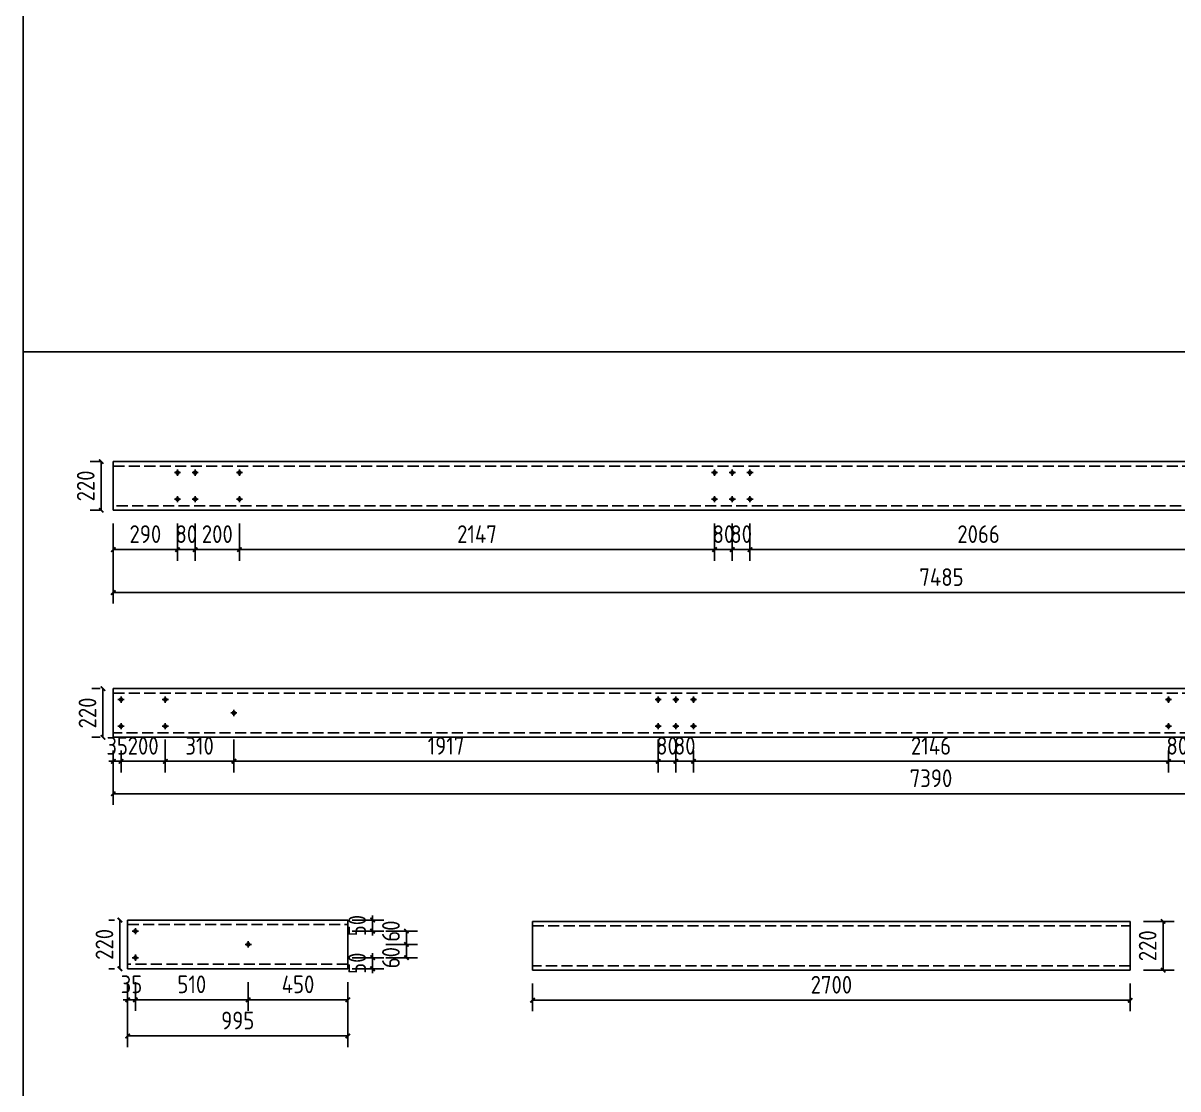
# Model space of a CAD drawing. Extents: x 810015 to 1451442, y -271755 to 145013.
# Drawn here: x 1097974 to 1124066, y 782 to 24854 of the extents above; entities that cross this region are included whole.
import ezdxf

# ---------------------------------------------------------------- set-up
doc = ezdxf.new("R2010")
doc.units = 0
doc.header["$LTSCALE"] = 1000
doc.header["$MEASUREMENT"] = 0
doc.linetypes.add('DASH', pattern=[0.35, 0.25, -0.1])
doc.styles.get("Standard").update_dxf_attribs({"font": 'gbenor.shx', "bigfont": 'gbcbig.shx'})
doc.dimstyles.get("Standard").update_dxf_attribs({"dimscale": 100, "dimtxt": 2.5, "dimasz": 1, "dimexe": 2.5, "dimexo": 3, "dimgap": 1.5, "dimtad": 1, "dimdec": 0, "dimzin": 0, "dimdsep": 46, "dimtxsty": 'Standard', "dimblk": 'ARCHTICK', "dimcen": 0.09, "dimadec": 0, "dimazin": 0, "dimtfac": 1, "dimtdec": 0, "dimtix": 1, "dimtmove": 2, "dimatfit": 3, "dimfxl": 1, "dimtolj": 1, "dimtzin": 0, "dimarcsym": 0})

# ---------------------------------------------------------------- blocks, each defined once
blk = doc.blocks.new('_ArchTick')
at = {"color": 0, "linetype": 'ByBlock', "const_width": 0.4}
blk.add_lwpolyline([(-0.5, -0.5), (0.5, 0.5)], dxfattribs=at)
blk = doc.blocks.new('*D525')
at = {"color": 0, "lineweight": -2}
for p, q in [((1100012, 13551), (1100012, 12712)), ((1101462, 13551), (1101462, 12712)), ((1100012, 12962), (1101462, 12962))]:
    blk.add_line(p, q, dxfattribs=at)
at = {"layer": 'Defpoints', "color": 0}
for p in [(1100012, 13851), (1101462, 13851), (1101462, 12962)]:
    blk.add_point(p, dxfattribs=at)
at = {"color": 0, "lineweight": -2, "xscale": 100, "yscale": 100, "zscale": 100, "rotation": 180}
blk.add_blockref('_ArchTick', (1100012, 12962), dxfattribs=at)
at = {"color": 0, "lineweight": -2, "xscale": 100, "yscale": 100, "zscale": 100}
blk.add_blockref('_ArchTick', (1101462, 12962), dxfattribs=at)
at = {"color": 0, "insert": (1100737, 13312), "char_height": 400, "attachment_point": 5}
blk.add_mtext('\\A1;290', dxfattribs=at)
blk = doc.blocks.new('*D33')
at = {"color": 0, "lineweight": -2}
for p, q in [((1101462, 13551), (1101462, 12712)), ((1101862, 13551), (1101862, 12712)), ((1101462, 12962), (1101362, 12962)), ((1101462, 12962), (1101862, 12962)), ((1101862, 12962), (1101962, 12962))]:
    blk.add_line(p, q, dxfattribs=at)
at = {"layer": 'Defpoints', "color": 0}
for p in [(1101462, 13851), (1101862, 13851), (1101862, 12962)]:
    blk.add_point(p, dxfattribs=at)
at = {"color": 0, "lineweight": -2, "xscale": 100, "yscale": 100, "zscale": 100}
blk.add_blockref('_ArchTick', (1101462, 12962), dxfattribs=at)
at = {"color": 0, "lineweight": -2, "xscale": 100, "yscale": 100, "zscale": 100, "rotation": 180}
blk.add_blockref('_ArchTick', (1101862, 12962), dxfattribs=at)
at = {"color": 0, "insert": (1101662, 13312), "char_height": 400, "attachment_point": 5}
blk.add_mtext('\\A1;80', dxfattribs=at)
blk = doc.blocks.new('*D34')
at = {"color": 0, "lineweight": -2}
for p, q in [((1101862, 13551), (1101862, 12712)), ((1102862, 13551), (1102862, 12712)), ((1101862, 12962), (1102862, 12962))]:
    blk.add_line(p, q, dxfattribs=at)
at = {"layer": 'Defpoints', "color": 0}
for p in [(1101862, 13851), (1102862, 13851), (1102862, 12962)]:
    blk.add_point(p, dxfattribs=at)
at = {"color": 0, "lineweight": -2, "xscale": 100, "yscale": 100, "zscale": 100, "rotation": 180}
blk.add_blockref('_ArchTick', (1101862, 12962), dxfattribs=at)
at = {"color": 0, "lineweight": -2, "xscale": 100, "yscale": 100, "zscale": 100}
blk.add_blockref('_ArchTick', (1102862, 12962), dxfattribs=at)
at = {"color": 0, "insert": (1102362, 13312), "char_height": 400, "attachment_point": 5}
blk.add_mtext('\\A1;200', dxfattribs=at)
blk = doc.blocks.new('*D35')
at = {"color": 0, "lineweight": -2}
for p, q in [((1102862, 13551), (1102862, 12712)), ((1113597, 13551), (1113597, 12712)), ((1102862, 12962), (1113597, 12962))]:
    blk.add_line(p, q, dxfattribs=at)
at = {"layer": 'Defpoints', "color": 0}
for p in [(1102862, 13851), (1113597, 13851), (1113597, 12962)]:
    blk.add_point(p, dxfattribs=at)
at = {"color": 0, "lineweight": -2, "xscale": 100, "yscale": 100, "zscale": 100, "rotation": 180}
blk.add_blockref('_ArchTick', (1102862, 12962), dxfattribs=at)
at = {"color": 0, "lineweight": -2, "xscale": 100, "yscale": 100, "zscale": 100}
blk.add_blockref('_ArchTick', (1113597, 12962), dxfattribs=at)
at = {"color": 0, "insert": (1108229, 13312), "char_height": 400, "attachment_point": 5}
blk.add_mtext('\\A1;2147', dxfattribs=at)
blk = doc.blocks.new('*D36')
at = {"color": 0, "lineweight": -2}
for p, q in [((1113597, 13551), (1113597, 12712)), ((1113997, 13551), (1113997, 12712)), ((1113597, 12962), (1113497, 12962)), ((1113597, 12962), (1113997, 12962)), ((1113997, 12962), (1114097, 12962))]:
    blk.add_line(p, q, dxfattribs=at)
at = {"layer": 'Defpoints', "color": 0}
for p in [(1113597, 13851), (1113997, 13851), (1113997, 12962)]:
    blk.add_point(p, dxfattribs=at)
at = {"color": 0, "lineweight": -2, "xscale": 100, "yscale": 100, "zscale": 100}
blk.add_blockref('_ArchTick', (1113597, 12962), dxfattribs=at)
at = {"color": 0, "lineweight": -2, "xscale": 100, "yscale": 100, "zscale": 100, "rotation": 180}
blk.add_blockref('_ArchTick', (1113997, 12962), dxfattribs=at)
at = {"color": 0, "insert": (1113797, 13312), "char_height": 400, "attachment_point": 5}
blk.add_mtext('\\A1;80', dxfattribs=at)
blk = doc.blocks.new('*D37')
at = {"color": 0, "lineweight": -2}
for p, q in [((1113997, 13551), (1113997, 12712)), ((1114397, 13551), (1114397, 12712)), ((1113997, 12962), (1113897, 12962)), ((1113997, 12962), (1114397, 12962)), ((1114397, 12962), (1114497, 12962))]:
    blk.add_line(p, q, dxfattribs=at)
at = {"layer": 'Defpoints', "color": 0}
for p in [(1113997, 13851), (1114397, 13851), (1114397, 12962)]:
    blk.add_point(p, dxfattribs=at)
at = {"color": 0, "lineweight": -2, "xscale": 100, "yscale": 100, "zscale": 100}
blk.add_blockref('_ArchTick', (1113997, 12962), dxfattribs=at)
at = {"color": 0, "lineweight": -2, "xscale": 100, "yscale": 100, "zscale": 100, "rotation": 180}
blk.add_blockref('_ArchTick', (1114397, 12962), dxfattribs=at)
at = {"color": 0, "insert": (1114197, 13312), "char_height": 400, "attachment_point": 5}
blk.add_mtext('\\A1;80', dxfattribs=at)
blk = doc.blocks.new('*D38')
at = {"color": 0, "lineweight": -2}
for p, q in [((1114397, 13551), (1114397, 12712)), ((1124727, 13551), (1124727, 12712)), ((1114397, 12962), (1124727, 12962))]:
    blk.add_line(p, q, dxfattribs=at)
at = {"layer": 'Defpoints', "color": 0}
for p in [(1114397, 13851), (1124727, 13851), (1124727, 12962)]:
    blk.add_point(p, dxfattribs=at)
at = {"color": 0, "lineweight": -2, "xscale": 100, "yscale": 100, "zscale": 100, "rotation": 180}
blk.add_blockref('_ArchTick', (1114397, 12962), dxfattribs=at)
at = {"color": 0, "lineweight": -2, "xscale": 100, "yscale": 100, "zscale": 100}
blk.add_blockref('_ArchTick', (1124727, 12962), dxfattribs=at)
at = {"color": 0, "insert": (1119562, 13312), "char_height": 400, "attachment_point": 5}
blk.add_mtext('\\A1;2066', dxfattribs=at)
blk = doc.blocks.new('*D41')
at = {"color": 0, "lineweight": -2}
for p, q in [((1100012, 13551), (1100012, 11742)), ((1137437, 13551), (1137437, 11742)), ((1100012, 11992), (1137437, 11992))]:
    blk.add_line(p, q, dxfattribs=at)
at = {"layer": 'Defpoints', "color": 0}
for p in [(1100012, 13851), (1137437, 13851), (1137437, 11992)]:
    blk.add_point(p, dxfattribs=at)
at = {"color": 0, "lineweight": -2, "xscale": 100, "yscale": 100, "zscale": 100, "rotation": 180}
blk.add_blockref('_ArchTick', (1100012, 11992), dxfattribs=at)
at = {"color": 0, "lineweight": -2, "xscale": 100, "yscale": 100, "zscale": 100}
blk.add_blockref('_ArchTick', (1137437, 11992), dxfattribs=at)
at = {"color": 0, "insert": (1118724, 12342), "char_height": 400, "attachment_point": 5}
blk.add_mtext('\\A1;7485', dxfattribs=at)
blk = doc.blocks.new('*D528')
at = {"color": 0, "lineweight": -2}
for p, q in [((1100012, 8423), (1100012, 7931)), ((1100187, 8423), (1100187, 7931)), ((1100012, 8181), (1099912, 8181)), ((1100012, 8181), (1100187, 8181)), ((1100187, 8181), (1100287, 8181))]:
    blk.add_line(p, q, dxfattribs=at)
at = {"layer": 'Defpoints', "color": 0}
for p in [(1100012, 8723), (1100187, 8723), (1100187, 8181)]:
    blk.add_point(p, dxfattribs=at)
at = {"color": 0, "lineweight": -2, "xscale": 100, "yscale": 100, "zscale": 100}
blk.add_blockref('_ArchTick', (1100012, 8181), dxfattribs=at)
at = {"color": 0, "lineweight": -2, "xscale": 100, "yscale": 100, "zscale": 100, "rotation": 180}
blk.add_blockref('_ArchTick', (1100187, 8181), dxfattribs=at)
at = {"color": 0, "insert": (1100099, 8531), "char_height": 400, "attachment_point": 5}
blk.add_mtext('\\A1;35', dxfattribs=at)
blk = doc.blocks.new('*D42')
at = {"color": 0, "lineweight": -2}
for p, q in [((1100187, 8423), (1100187, 7931)), ((1101187, 8423), (1101187, 7931)), ((1100187, 8181), (1101187, 8181))]:
    blk.add_line(p, q, dxfattribs=at)
at = {"layer": 'Defpoints', "color": 0}
for p in [(1100187, 8723), (1101187, 8723), (1101187, 8181)]:
    blk.add_point(p, dxfattribs=at)
at = {"color": 0, "lineweight": -2, "xscale": 100, "yscale": 100, "zscale": 100, "rotation": 180}
blk.add_blockref('_ArchTick', (1100187, 8181), dxfattribs=at)
at = {"color": 0, "lineweight": -2, "xscale": 100, "yscale": 100, "zscale": 100}
blk.add_blockref('_ArchTick', (1101187, 8181), dxfattribs=at)
at = {"color": 0, "insert": (1100687, 8531), "char_height": 400, "attachment_point": 5}
blk.add_mtext('\\A1;200', dxfattribs=at)
blk = doc.blocks.new('*D43')
at = {"color": 0, "lineweight": -2}
for p, q in [((1112322, 8423), (1112322, 7931)), ((1112722, 8423), (1112722, 7931)), ((1112322, 8181), (1112222, 8181)), ((1112322, 8181), (1112722, 8181)), ((1112722, 8181), (1112822, 8181))]:
    blk.add_line(p, q, dxfattribs=at)
at = {"layer": 'Defpoints', "color": 0}
for p in [(1112322, 8723), (1112722, 8723), (1112722, 8181)]:
    blk.add_point(p, dxfattribs=at)
at = {"color": 0, "lineweight": -2, "xscale": 100, "yscale": 100, "zscale": 100}
blk.add_blockref('_ArchTick', (1112322, 8181), dxfattribs=at)
at = {"color": 0, "lineweight": -2, "xscale": 100, "yscale": 100, "zscale": 100, "rotation": 180}
blk.add_blockref('_ArchTick', (1112722, 8181), dxfattribs=at)
at = {"color": 0, "insert": (1112522, 8531), "char_height": 400, "attachment_point": 5}
blk.add_mtext('\\A1;80', dxfattribs=at)
blk = doc.blocks.new('*D44')
at = {"color": 0, "lineweight": -2}
for p, q in [((1112722, 8423), (1112722, 7931)), ((1113122, 8423), (1113122, 7931)), ((1112722, 8181), (1112622, 8181)), ((1112722, 8181), (1113122, 8181)), ((1113122, 8181), (1113222, 8181))]:
    blk.add_line(p, q, dxfattribs=at)
at = {"layer": 'Defpoints', "color": 0}
for p in [(1112722, 8723), (1113122, 8723), (1113122, 8181)]:
    blk.add_point(p, dxfattribs=at)
at = {"color": 0, "lineweight": -2, "xscale": 100, "yscale": 100, "zscale": 100}
blk.add_blockref('_ArchTick', (1112722, 8181), dxfattribs=at)
at = {"color": 0, "lineweight": -2, "xscale": 100, "yscale": 100, "zscale": 100, "rotation": 180}
blk.add_blockref('_ArchTick', (1113122, 8181), dxfattribs=at)
at = {"color": 0, "insert": (1112922, 8531), "char_height": 400, "attachment_point": 5}
blk.add_mtext('\\A1;80', dxfattribs=at)
blk = doc.blocks.new('*D45')
at = {"color": 0, "lineweight": -2}
for p, q in [((1113122, 8423), (1113122, 7931)), ((1123852, 8423), (1123852, 7931)), ((1113122, 8181), (1123852, 8181))]:
    blk.add_line(p, q, dxfattribs=at)
at = {"layer": 'Defpoints', "color": 0}
for p in [(1113122, 8723), (1123852, 8723), (1123852, 8181)]:
    blk.add_point(p, dxfattribs=at)
at = {"color": 0, "lineweight": -2, "xscale": 100, "yscale": 100, "zscale": 100, "rotation": 180}
blk.add_blockref('_ArchTick', (1113122, 8181), dxfattribs=at)
at = {"color": 0, "lineweight": -2, "xscale": 100, "yscale": 100, "zscale": 100}
blk.add_blockref('_ArchTick', (1123852, 8181), dxfattribs=at)
at = {"color": 0, "insert": (1118487, 8531), "char_height": 400, "attachment_point": 5}
blk.add_mtext('\\A1;2146', dxfattribs=at)
blk = doc.blocks.new('*D46')
at = {"color": 0, "lineweight": -2}
for p, q in [((1123852, 8423), (1123852, 7931)), ((1124252, 8423), (1124252, 7931)), ((1123852, 8181), (1123752, 8181)), ((1123852, 8181), (1124252, 8181)), ((1124252, 8181), (1124352, 8181))]:
    blk.add_line(p, q, dxfattribs=at)
at = {"layer": 'Defpoints', "color": 0}
for p in [(1123852, 8723), (1124252, 8723), (1124252, 8181)]:
    blk.add_point(p, dxfattribs=at)
at = {"color": 0, "lineweight": -2, "xscale": 100, "yscale": 100, "zscale": 100}
blk.add_blockref('_ArchTick', (1123852, 8181), dxfattribs=at)
at = {"color": 0, "lineweight": -2, "xscale": 100, "yscale": 100, "zscale": 100, "rotation": 180}
blk.add_blockref('_ArchTick', (1124252, 8181), dxfattribs=at)
at = {"color": 0, "insert": (1124052, 8531), "char_height": 400, "attachment_point": 5}
blk.add_mtext('\\A1;80', dxfattribs=at)
blk = doc.blocks.new('*D49')
at = {"color": 0, "lineweight": -2}
for p, q in [((1100012, 8423), (1100012, 7198)), ((1136962, 8423), (1136962, 7198)), ((1100012, 7448), (1136962, 7448))]:
    blk.add_line(p, q, dxfattribs=at)
at = {"layer": 'Defpoints', "color": 0}
for p in [(1100012, 8723), (1136962, 8723), (1136962, 7448)]:
    blk.add_point(p, dxfattribs=at)
at = {"color": 0, "lineweight": -2, "xscale": 100, "yscale": 100, "zscale": 100, "rotation": 180}
blk.add_blockref('_ArchTick', (1100012, 7448), dxfattribs=at)
at = {"color": 0, "lineweight": -2, "xscale": 100, "yscale": 100, "zscale": 100}
blk.add_blockref('_ArchTick', (1136962, 7448), dxfattribs=at)
at = {"color": 0, "insert": (1118487, 7798), "char_height": 400, "attachment_point": 5}
blk.add_mtext('\\A1;7390', dxfattribs=at)
blk = doc.blocks.new('*D534')
at = {"color": 0, "lineweight": -2}
for p, q in [((1101187, 8673), (1101187, 7931)), ((1102737, 8673), (1102737, 7931)), ((1101187, 8181), (1102737, 8181))]:
    blk.add_line(p, q, dxfattribs=at)
at = {"layer": 'Defpoints', "color": 0}
for p in [(1101187, 8973), (1102737, 8973), (1102737, 8181)]:
    blk.add_point(p, dxfattribs=at)
at = {"color": 0, "lineweight": -2, "xscale": 100, "yscale": 100, "zscale": 100, "rotation": 180}
blk.add_blockref('_ArchTick', (1101187, 8181), dxfattribs=at)
at = {"color": 0, "lineweight": -2, "xscale": 100, "yscale": 100, "zscale": 100}
blk.add_blockref('_ArchTick', (1102737, 8181), dxfattribs=at)
at = {"color": 0, "insert": (1101962, 8531), "char_height": 400, "attachment_point": 5}
blk.add_mtext('\\A1;310', dxfattribs=at)
blk = doc.blocks.new('*D535')
at = {"color": 0, "lineweight": -2}
for p, q in [((1102737, 8673), (1102737, 7931)), ((1112322, 8673), (1112322, 7931)), ((1102737, 8181), (1112322, 8181))]:
    blk.add_line(p, q, dxfattribs=at)
at = {"layer": 'Defpoints', "color": 0}
for p in [(1102737, 8973), (1112322, 8973), (1112322, 8181)]:
    blk.add_point(p, dxfattribs=at)
at = {"color": 0, "lineweight": -2, "xscale": 100, "yscale": 100, "zscale": 100, "rotation": 180}
blk.add_blockref('_ArchTick', (1102737, 8181), dxfattribs=at)
at = {"color": 0, "lineweight": -2, "xscale": 100, "yscale": 100, "zscale": 100}
blk.add_blockref('_ArchTick', (1112322, 8181), dxfattribs=at)
at = {"color": 0, "insert": (1107529, 8531), "char_height": 400, "attachment_point": 5}
blk.add_mtext('\\A1;1917', dxfattribs=at)
blk = doc.blocks.new('*D536')
at = {"color": 0, "lineweight": -2}
for p, q in [((1100336, 3196), (1100336, 1727)), ((1105311, 3196), (1105311, 1727)), ((1100336, 1977), (1105311, 1977))]:
    blk.add_line(p, q, dxfattribs=at)
at = {"layer": 'Defpoints', "color": 0}
for p in [(1100336, 3496), (1105311, 3496), (1105311, 1977)]:
    blk.add_point(p, dxfattribs=at)
at = {"color": 0, "lineweight": -2, "xscale": 100, "yscale": 100, "zscale": 100, "rotation": 180}
blk.add_blockref('_ArchTick', (1100336, 1977), dxfattribs=at)
at = {"color": 0, "lineweight": -2, "xscale": 100, "yscale": 100, "zscale": 100}
blk.add_blockref('_ArchTick', (1105311, 1977), dxfattribs=at)
at = {"color": 0, "insert": (1102823, 2327), "char_height": 400, "attachment_point": 5}
blk.add_mtext('\\A1;995', dxfattribs=at)
blk = doc.blocks.new('*D50')
at = {"color": 0, "lineweight": -2}
for p, q in [((1100336, 3196), (1100336, 2544)), ((1100511, 3196), (1100511, 2544)), ((1100336, 2794), (1100236, 2794)), ((1100336, 2794), (1100511, 2794)), ((1100511, 2794), (1100611, 2794))]:
    blk.add_line(p, q, dxfattribs=at)
at = {"layer": 'Defpoints', "color": 0}
for p in [(1100336, 3496), (1100511, 3496), (1100511, 2794)]:
    blk.add_point(p, dxfattribs=at)
at = {"color": 0, "lineweight": -2, "xscale": 100, "yscale": 100, "zscale": 100}
blk.add_blockref('_ArchTick', (1100336, 2794), dxfattribs=at)
at = {"color": 0, "lineweight": -2, "xscale": 100, "yscale": 100, "zscale": 100, "rotation": 180}
blk.add_blockref('_ArchTick', (1100511, 2794), dxfattribs=at)
at = {"color": 0, "insert": (1100423, 3144), "char_height": 400, "attachment_point": 5}
blk.add_mtext('\\A1;35', dxfattribs=at)
blk = doc.blocks.new('*D51')
at = {"color": 0, "lineweight": -2}
for p, q in [((1100511, 3196), (1100511, 2544)), ((1103061, 3196), (1103061, 2544)), ((1100511, 2794), (1103061, 2794))]:
    blk.add_line(p, q, dxfattribs=at)
at = {"layer": 'Defpoints', "color": 0}
for p in [(1100511, 3496), (1103061, 3496), (1103061, 2794)]:
    blk.add_point(p, dxfattribs=at)
at = {"color": 0, "lineweight": -2, "xscale": 100, "yscale": 100, "zscale": 100, "rotation": 180}
blk.add_blockref('_ArchTick', (1100511, 2794), dxfattribs=at)
at = {"color": 0, "lineweight": -2, "xscale": 100, "yscale": 100, "zscale": 100}
blk.add_blockref('_ArchTick', (1103061, 2794), dxfattribs=at)
at = {"color": 0, "insert": (1101786, 3144), "char_height": 400, "attachment_point": 5}
blk.add_mtext('\\A1;510', dxfattribs=at)
blk = doc.blocks.new('*D52')
at = {"color": 0, "lineweight": -2}
for p, q in [((1103061, 3196), (1103061, 2544)), ((1105311, 3196), (1105311, 2544)), ((1103061, 2794), (1105311, 2794))]:
    blk.add_line(p, q, dxfattribs=at)
at = {"layer": 'Defpoints', "color": 0}
for p in [(1103061, 3496), (1105311, 3496), (1105311, 2794)]:
    blk.add_point(p, dxfattribs=at)
at = {"color": 0, "lineweight": -2, "xscale": 100, "yscale": 100, "zscale": 100, "rotation": 180}
blk.add_blockref('_ArchTick', (1103061, 2794), dxfattribs=at)
at = {"color": 0, "lineweight": -2, "xscale": 100, "yscale": 100, "zscale": 100}
blk.add_blockref('_ArchTick', (1105311, 2794), dxfattribs=at)
at = {"color": 0, "insert": (1104186, 3144), "char_height": 400, "attachment_point": 5}
blk.add_mtext('\\A1;450', dxfattribs=at)
blk = doc.blocks.new('*D537')
at = {"color": 0, "lineweight": -2}
for p, q in [((1109487, 3165), (1109487, 2534)), ((1122987, 3165), (1122987, 2534)), ((1109487, 2784), (1122987, 2784))]:
    blk.add_line(p, q, dxfattribs=at)
at = {"layer": 'Defpoints', "color": 0}
for p in [(1109487, 3465), (1122987, 3465), (1122987, 2784)]:
    blk.add_point(p, dxfattribs=at)
at = {"color": 0, "lineweight": -2, "xscale": 100, "yscale": 100, "zscale": 100, "rotation": 180}
blk.add_blockref('_ArchTick', (1109487, 2784), dxfattribs=at)
at = {"color": 0, "lineweight": -2, "xscale": 100, "yscale": 100, "zscale": 100}
blk.add_blockref('_ArchTick', (1122987, 2784), dxfattribs=at)
at = {"color": 0, "insert": (1116237, 3134), "char_height": 400, "attachment_point": 5}
blk.add_mtext('\\A1;2700', dxfattribs=at)
blk = doc.blocks.new('*D538')
at = {"color": 0, "lineweight": -2}
for p, q in [((1123287, 4565), (1123982, 4565)), ((1123732, 4565), (1123732, 3465)), ((1123287, 3465), (1123982, 3465))]:
    blk.add_line(p, q, dxfattribs=at)
at = {"layer": 'Defpoints', "color": 0}
for p in [(1122987, 4565), (1122987, 3465), (1123732, 3465)]:
    blk.add_point(p, dxfattribs=at)
at = {"color": 0, "lineweight": -2, "xscale": 100, "yscale": 100, "zscale": 100}
for p, rotation in [((1123732, 4565), 90), ((1123732, 3465), 270)]:
    blk.add_blockref('_ArchTick', p, dxfattribs=dict(at, rotation=rotation))
at = {"color": 0, "insert": (1123382, 4015), "char_height": 400, "attachment_point": 5, "rotation": 90}
blk.add_mtext('\\A1;220', dxfattribs=at)
blk = doc.blocks.new('*D539')
at = {"color": 0, "lineweight": -2}
for p, q in [((1099712, 14951), (1099489, 14951)), ((1099739, 14951), (1099739, 13851)), ((1099712, 13851), (1099489, 13851))]:
    blk.add_line(p, q, dxfattribs=at)
at = {"layer": 'Defpoints', "color": 0}
for p in [(1100012, 14951), (1099739, 13851), (1100012, 13851)]:
    blk.add_point(p, dxfattribs=at)
at = {"color": 0, "lineweight": -2, "xscale": 100, "yscale": 100, "zscale": 100}
for p, rotation in [((1099739, 14951), 90), ((1099739, 13851), 270)]:
    blk.add_blockref('_ArchTick', p, dxfattribs=dict(at, rotation=rotation))
at = {"color": 0, "insert": (1099389, 14401), "char_height": 400, "attachment_point": 5, "rotation": 90}
blk.add_mtext('\\A1;220', dxfattribs=at)
blk = doc.blocks.new('*D540')
at = {"color": 0, "lineweight": -2}
for p, q in [((1099712, 9823), (1099529, 9823)), ((1099779, 9823), (1099779, 8723)), ((1099712, 8723), (1099529, 8723))]:
    blk.add_line(p, q, dxfattribs=at)
at = {"layer": 'Defpoints', "color": 0}
for p in [(1100012, 9823), (1099779, 8723), (1100012, 8723)]:
    blk.add_point(p, dxfattribs=at)
at = {"color": 0, "lineweight": -2, "xscale": 100, "yscale": 100, "zscale": 100}
for p, rotation in [((1099779, 9823), 90), ((1099779, 8723), 270)]:
    blk.add_blockref('_ArchTick', p, dxfattribs=dict(at, rotation=rotation))
at = {"color": 0, "insert": (1099429, 9273), "char_height": 400, "attachment_point": 5, "rotation": 90}
blk.add_mtext('\\A1;220', dxfattribs=at)
blk = doc.blocks.new('*D59')
at = {"color": 0, "lineweight": -2}
for p, q in [((1105409, 3746), (1106122, 3746)), ((1105872, 3746), (1105872, 3846)), ((1105872, 3496), (1105872, 3746)), ((1105409, 3496), (1106122, 3496)), ((1105872, 3496), (1105872, 3396))]:
    blk.add_line(p, q, dxfattribs=at)
at = {"layer": 'Defpoints', "color": 0}
for p in [(1105109, 3746), (1105872, 3746), (1105109, 3496)]:
    blk.add_point(p, dxfattribs=at)
at = {"color": 0, "lineweight": -2, "xscale": 100, "yscale": 100, "zscale": 100}
for p, rotation in [((1105872, 3746), 270), ((1105872, 3496), 90)]:
    blk.add_blockref('_ArchTick', p, dxfattribs=dict(at, rotation=rotation))
at = {"color": 0, "insert": (1105522, 3621), "char_height": 400, "attachment_point": 5, "rotation": 90}
blk.add_mtext('\\A1;50', dxfattribs=at)
blk = doc.blocks.new('*D60')
at = {"color": 0, "lineweight": -2}
for p, q in [((1106172, 4046), (1106885, 4046)), ((1106635, 3746), (1106635, 4046)), ((1106172, 3746), (1106885, 3746))]:
    blk.add_line(p, q, dxfattribs=at)
at = {"layer": 'Defpoints', "color": 0}
for p in [(1105872, 4046), (1106635, 4046), (1105872, 3746)]:
    blk.add_point(p, dxfattribs=at)
at = {"color": 0, "lineweight": -2, "xscale": 100, "yscale": 100, "zscale": 100}
for p, rotation in [((1106635, 4046), 90), ((1106635, 3746), 270)]:
    blk.add_blockref('_ArchTick', p, dxfattribs=dict(at, rotation=rotation))
at = {"color": 0, "insert": (1106285, 3746), "char_height": 400, "attachment_point": 5, "rotation": 90}
blk.add_mtext('\\A1;60', dxfattribs=at)
blk = doc.blocks.new('*D61')
at = {"color": 0, "lineweight": -2}
for p, q in [((1106172, 4346), (1106885, 4346)), ((1106635, 4046), (1106635, 4346)), ((1106172, 4046), (1106885, 4046))]:
    blk.add_line(p, q, dxfattribs=at)
at = {"layer": 'Defpoints', "color": 0}
for p in [(1105872, 4346), (1106635, 4346), (1105872, 4046)]:
    blk.add_point(p, dxfattribs=at)
at = {"color": 0, "lineweight": -2, "xscale": 100, "yscale": 100, "zscale": 100}
for p, rotation in [((1106635, 4346), 90), ((1106635, 4046), 270)]:
    blk.add_blockref('_ArchTick', p, dxfattribs=dict(at, rotation=rotation))
at = {"color": 0, "insert": (1106285, 4346), "char_height": 400, "attachment_point": 5, "rotation": 90}
blk.add_mtext('\\A1;60', dxfattribs=at)
blk = doc.blocks.new('*D62')
at = {"color": 0, "lineweight": -2}
for p, q in [((1105409, 4596), (1106122, 4596)), ((1105872, 4596), (1105872, 4696)), ((1105872, 4346), (1105872, 4596)), ((1105409, 4346), (1106122, 4346)), ((1105872, 4346), (1105872, 4246))]:
    blk.add_line(p, q, dxfattribs=at)
at = {"layer": 'Defpoints', "color": 0}
for p in [(1105109, 4596), (1105872, 4596), (1105109, 4346)]:
    blk.add_point(p, dxfattribs=at)
at = {"color": 0, "lineweight": -2, "xscale": 100, "yscale": 100, "zscale": 100}
for p, rotation in [((1105872, 4596), 270), ((1105872, 4346), 90)]:
    blk.add_blockref('_ArchTick', p, dxfattribs=dict(at, rotation=rotation))
at = {"color": 0, "insert": (1105522, 4471), "char_height": 400, "attachment_point": 5, "rotation": 90}
blk.add_mtext('\\A1;50', dxfattribs=at)
blk = doc.blocks.new('*D543')
at = {"color": 0, "lineweight": -2}
for p, q in [((1100036, 4596), (1099912, 4596)), ((1100162, 4596), (1100162, 3496)), ((1100036, 3496), (1099912, 3496))]:
    blk.add_line(p, q, dxfattribs=at)
at = {"layer": 'Defpoints', "color": 0}
for p in [(1100336, 4596), (1100162, 3496), (1100336, 3496)]:
    blk.add_point(p, dxfattribs=at)
at = {"color": 0, "lineweight": -2, "xscale": 100, "yscale": 100, "zscale": 100}
for p, rotation in [((1100162, 4596), 90), ((1100162, 3496), 270)]:
    blk.add_blockref('_ArchTick', p, dxfattribs=dict(at, rotation=rotation))
at = {"color": 0, "insert": (1099812, 4046), "char_height": 400, "attachment_point": 5, "rotation": 90}
blk.add_mtext('\\A1;220', dxfattribs=at)

msp = doc.modelspace()

# ---------------------------------------------------------------- linework, layer by layer
for p, q in [((1100012, 14950.5), (1137437, 14950.5)), ((1100012, 14950.5), (1100012, 13850.5)), ((1137437, 13850.5), (1100012, 13850.5)), ((1100012, 9823.5), (1136962, 9823.5)), ((1100012, 8723.5), (1100012, 9823.5)), ((1136962, 8723.5), (1100012, 8723.5)), ((1100335.9, 4596), (1105310.9, 4596)), ((1100335.9, 3496), (1100335.9, 4596)), ((1105310.9, 4596), (1105310.9, 3496)), ((1109487.2, 4565.3), (1122987.2, 4565.3)), ((1109487.2, 3465.3), (1109487.2, 4565.3)), ((1122987.2, 4565.3), (1122987.2, 3465.3)), ((1105310.9, 3496), (1100335.9, 3496)), ((1122987.2, 3465.3), (1109487.2, 3465.3))]:
    msp.add_line(p, q)
at = {"linetype": 'DASH'}
for p, q in [((1100012, 14850.5), (1137437, 14850.5)), ((1137437, 13950.5), (1100012, 13950.5)), ((1100012, 9723.5), (1136962, 9723.5)), ((1136962, 8823.5), (1100012, 8823.5)), ((1100335.9, 4496), (1105310.9, 4496)), ((1109487.2, 4465.3), (1122987.2, 4465.3)), ((1105310.9, 3596), (1100335.9, 3596)), ((1122987.2, 3565.3), (1109487.2, 3565.3))]:
    msp.add_line(p, q, dxfattribs=at)
at = {"color": 2}
for p, q in [((1101462, 14700.5), (1101392, 14700.5)), ((1101462, 14700.5), (1101462, 14770.5)), ((1101462, 14700.5), (1101532, 14700.5)), ((1101462, 14700.5), (1101462, 14630.5)), ((1101862, 14700.5), (1101792, 14700.5)), ((1101862, 14700.5), (1101862, 14770.5)), ((1101862, 14700.5), (1101932, 14700.5)), ((1101862, 14700.5), (1101862, 14630.5)), ((1102862, 14700.5), (1102792, 14700.5)), ((1102862, 14700.5), (1102862, 14770.5)), ((1102862, 14700.5), (1102932, 14700.5)), ((1102862, 14700.5), (1102862, 14630.5)), ((1113597, 14700.5), (1113527, 14700.5)), ((1113597, 14700.5), (1113597, 14770.5)), ((1113597, 14700.5), (1113667, 14700.5)), ((1113597, 14700.5), (1113597, 14630.5)), ((1113997, 14700.5), (1113927, 14700.5)), ((1113997, 14700.5), (1113997, 14770.5)), ((1113997, 14700.5), (1114067, 14700.5)), ((1113997, 14700.5), (1113997, 14630.5)), ((1114397, 14700.5), (1114327, 14700.5)), ((1114397, 14700.5), (1114397, 14770.5)), ((1114397, 14700.5), (1114467, 14700.5)), ((1114397, 14700.5), (1114397, 14630.5)), ((1101462, 14100.5), (1101392, 14100.5)), ((1101462, 14100.5), (1101462, 14170.5)), ((1101462, 14100.5), (1101532, 14100.5)), ((1101462, 14100.5), (1101462, 14030.5)), ((1101862, 14100.5), (1101792, 14100.5)), ((1101862, 14100.5), (1101862, 14170.5)), ((1101862, 14100.5), (1101932, 14100.5)), ((1101862, 14100.5), (1101862, 14030.5)), ((1102862, 14100.5), (1102792, 14100.5)), ((1102862, 14100.5), (1102862, 14170.5)), ((1102862, 14100.5), (1102932, 14100.5)), ((1102862, 14100.5), (1102862, 14030.5)), ((1113597, 14100.5), (1113527, 14100.5)), ((1113597, 14100.5), (1113597, 14170.5)), ((1113597, 14100.5), (1113667, 14100.5)), ((1113597, 14100.5), (1113597, 14030.5)), ((1113997, 14100.5), (1113927, 14100.5)), ((1113997, 14100.5), (1113997, 14170.5)), ((1113997, 14100.5), (1114067, 14100.5)), ((1113997, 14100.5), (1113997, 14030.5)), ((1114397, 14100.5), (1114327, 14100.5)), ((1114397, 14100.5), (1114397, 14170.5)), ((1114397, 14100.5), (1114467, 14100.5)), ((1114397, 14100.5), (1114397, 14030.5)), ((1100187, 9573.5), (1100117, 9573.5)), ((1100186.9, 9573.5), (1100186.9, 9643.5)), ((1100187, 9573.5), (1100257, 9573.5)), ((1100187, 9573.5), (1100187, 9503.5)), ((1101187, 9573.5), (1101117, 9573.5)), ((1101186.9, 9573.5), (1101186.9, 9643.5)), ((1101187, 9573.5), (1101257, 9573.5)), ((1101187, 9573.5), (1101187, 9503.5)), ((1112322, 9573.5), (1112252, 9573.5)), ((1112321.9, 9573.5), (1112321.9, 9643.5)), ((1112322, 9573.5), (1112392, 9573.5)), ((1112322, 9573.5), (1112322, 9503.5)), ((1112722, 9573.5), (1112652, 9573.5)), ((1112721.9, 9573.5), (1112721.9, 9643.5)), ((1112722, 9573.5), (1112792, 9573.5)), ((1112722, 9573.5), (1112722, 9503.5)), ((1113122, 9573.5), (1113052, 9573.5)), ((1113121.9, 9573.5), (1113121.9, 9643.5)), ((1113122, 9573.5), (1113192, 9573.5)), ((1113122, 9573.5), (1113122, 9503.5)), ((1123852, 9573.5), (1123782, 9573.5)), ((1123852, 9573.5), (1123852, 9643.5)), ((1123852, 9573.5), (1123922, 9573.5)), ((1123852, 9573.5), (1123852, 9503.5)), ((1102737, 9273.5), (1102667, 9273.5)), ((1102737, 9273.5), (1102737, 9343.5)), ((1102737, 9273.5), (1102807, 9273.5)), ((1102737, 9273.5), (1102737, 9203.5)), ((1100187, 8973.5), (1100117, 8973.5)), ((1100187, 8973.5), (1100187, 9043.5)), ((1100187, 8973.5), (1100257, 8973.5)), ((1100187, 8973.5), (1100187, 8903.5)), ((1101187, 8973.5), (1101117, 8973.5)), ((1101187, 8973.5), (1101187, 9043.5)), ((1101187, 8973.5), (1101257, 8973.5)), ((1101187, 8973.5), (1101187, 8903.5)), ((1112322, 8973.5), (1112252, 8973.5)), ((1112322, 8973.5), (1112322, 9043.5)), ((1112322, 8973.5), (1112392, 8973.5)), ((1112322, 8973.5), (1112322, 8903.5)), ((1112722, 8973.5), (1112652, 8973.5)), ((1112722, 8973.5), (1112722, 9043.5)), ((1112722, 8973.5), (1112792, 8973.5)), ((1112722, 8973.5), (1112722, 8903.5)), ((1113122, 8973.5), (1113052, 8973.5)), ((1113122, 8973.5), (1113122, 9043.5)), ((1113122, 8973.5), (1113192, 8973.5)), ((1113122, 8973.5), (1113122, 8903.5)), ((1123852, 8973.5), (1123782, 8973.5)), ((1123852, 8973.5), (1123852, 9043.5)), ((1123852, 8973.5), (1123922, 8973.5)), ((1123852, 8973.5), (1123852, 8903.5)), ((1100510.9, 4346), (1100440.9, 4346)), ((1100510.9, 4346), (1100510.9, 4416)), ((1100510.9, 4346), (1100580.9, 4346)), ((1100510.9, 4346), (1100510.9, 4276)), ((1103060.9, 4046), (1102990.9, 4046)), ((1103060.9, 4046), (1103060.9, 4116)), ((1103060.9, 4046), (1103130.9, 4046)), ((1103060.9, 4046), (1103060.9, 3976)), ((1100510.9, 3746), (1100440.9, 3746)), ((1100510.9, 3746), (1100510.9, 3816)), ((1100510.9, 3746), (1100580.9, 3746)), ((1100510.9, 3746), (1100510.9, 3676))]:
    msp.add_line(p, q, dxfattribs=at)
for points in [[(1097974.1, 48925.9), (1142524.1, 48925.9), (1142524.1, 17425.9), (1097974.1, 17425.9)], [(1097974.1, 17425.9), (1142524.1, 17425.9), (1142524.1, -14074.1), (1097974.1, -14074.1)]]:
    msp.add_lwpolyline(points, close=True)
for centre in [(1101462, 14700.5), (1101862, 14700.5), (1102862, 14700.5), (1113597, 14700.5), (1113997, 14700.5), (1114397, 14700.5), (1101462, 14100.5), (1101862, 14100.5), (1102862, 14100.5), (1113597, 14100.5), (1113997, 14100.5), (1114397, 14100.5), (1100187, 9573.5), (1101187, 9573.5), (1112322, 9573.5), (1112722, 9573.5), (1113122, 9573.5), (1123852, 9573.5), (1102737, 9273.5), (1100187, 8973.5), (1101187, 8973.5), (1112322, 8973.5), (1112722, 8973.5), (1113122, 8973.5), (1123852, 8973.5), (1100510.9, 4346), (1103060.9, 4046), (1100510.9, 3746)]:
    msp.add_circle(centre, 35)

# ---------------------------------------------------------------- dimensions: what is measured, and where the dimension line sits
at = {"color": 3}
for base, p1, p2, picture, middle in [((1099739.4, 13850.5), (1100012, 14950.5), (1100012, 13850.5), '*D539', (1099389.4, 14400.5)), ((1099778.5, 8723.5), (1100012, 9823.5), (1100012, 8723.5), '*D540', (1099428.5, 9273.5)), ((1105872.1, 4596), (1105109.4, 4346), (1105109.4, 4596), '*D62', (1105522.1, 4471)), ((1100162.3, 3496), (1100335.9, 4596), (1100335.9, 3496), '*D543', (1099812.3, 4046)), ((1123732.2, 3465.3), (1122987.2, 4565.3), (1122987.2, 3465.3), '*D538', (1123382.2, 4015.3)), ((1105872.1, 3746), (1105109.4, 3496), (1105109.4, 3746), '*D59', (1105522.1, 3621))]:
    dim = msp.add_linear_dim(base=base, p1=p1, p2=p2, angle=90, dimstyle='Standard', override={"dimtxt": 4, "dimlfac": 0.2}, dxfattribs=at)
    dim.commit()
    dim.dimension.update_dxf_attribs({"geometry": picture, "text_midpoint": middle})
for base, p1, p2, picture, middle in [((1101462, 12962.1), (1100012, 13850.5), (1101462, 13850.5), '*D525', (1100737, 13312.1)), ((1137437, 11991.6), (1100012, 13850.5), (1137437, 13850.5), '*D41', (1118724.5, 12341.6)), ((1101862, 12962.1), (1101462, 13850.5), (1101862, 13850.5), '*D33', (1101662, 13312.1)), ((1102862, 12962.1), (1101862, 13850.5), (1102862, 13850.5), '*D34', (1102362, 13312.1)), ((1113597, 12962.1), (1102862, 13850.5), (1113597, 13850.5), '*D35', (1108229.5, 13312.1)), ((1113997, 12962.1), (1113597, 13850.5), (1113997, 13850.5), '*D36', (1113797, 13312.1)), ((1114397, 12962.1), (1113997, 13850.5), (1114397, 13850.5), '*D37', (1114197, 13312.1)), ((1124727, 12962.1), (1114397, 13850.5), (1124727, 13850.5), '*D38', (1119562, 13312.1)), ((1102737, 8180.9), (1101187, 8973.5), (1102737, 8973.5), '*D534', (1101962, 8530.9)), ((1112322, 8180.9), (1102737, 8973.5), (1112322, 8973.5), '*D535', (1107529.5, 8530.9)), ((1100187, 8180.9), (1100012, 8723.5), (1100187, 8723.5), '*D528', (1100099.5, 8530.9)), ((1136962, 7448.4), (1100012, 8723.5), (1136962, 8723.5), '*D49', (1118487, 7798.4)), ((1101187, 8180.9), (1100187, 8723.5), (1101187, 8723.5), '*D42', (1100687, 8530.9)), ((1112722, 8180.9), (1112322, 8723.5), (1112722, 8723.5), '*D43', (1112522, 8530.9)), ((1113122, 8180.9), (1112722, 8723.5), (1113122, 8723.5), '*D44', (1112922, 8530.9)), ((1123852, 8180.9), (1113122, 8723.5), (1123852, 8723.5), '*D45', (1118487, 8530.9)), ((1124252, 8180.9), (1123852, 8723.5), (1124252, 8723.5), '*D46', (1124052, 8530.9)), ((1100510.9, 2794), (1100335.9, 3496), (1100510.9, 3496), '*D50', (1100423.4, 3144)), ((1105310.9, 1977.1), (1100335.9, 3496), (1105310.9, 3496), '*D536', (1102823.4, 2327.1)), ((1103060.9, 2794), (1100510.9, 3496), (1103060.9, 3496), '*D51', (1101785.9, 3144)), ((1105310.9, 2794), (1103060.9, 3496), (1105310.9, 3496), '*D52', (1104185.9, 3144)), ((1122987.2, 2783.7), (1109487.2, 3465.3), (1122987.2, 3465.3), '*D537', (1116237.2, 3133.7))]:
    dim = msp.add_linear_dim(base=base, p1=p1, p2=p2, dimstyle='Standard', override={"dimtxt": 4, "dimlfac": 0.2}, dxfattribs=at)
    dim.commit()
    dim.dimension.update_dxf_attribs({"geometry": picture, "text_midpoint": middle})
for base, p1, p2, picture, middle in [((1106634.8, 4346), (1105872.1, 4046), (1105872.1, 4346), '*D61', (1106284.8, 4346)), ((1106634.8, 4046), (1105872.1, 3746), (1105872.1, 4046), '*D60', (1106284.8, 3746))]:
    dim = msp.add_linear_dim(base=base, p1=p1, p2=p2, angle=90, dimstyle='Standard', override={"dimtxt": 4, "dimlfac": 0.2}, dxfattribs=at)
    dim.commit()
    dim.dimension.update_dxf_attribs({"geometry": picture, "text_midpoint": middle, "dimtype": 160})

doc.saveas('drawing.dxf')
